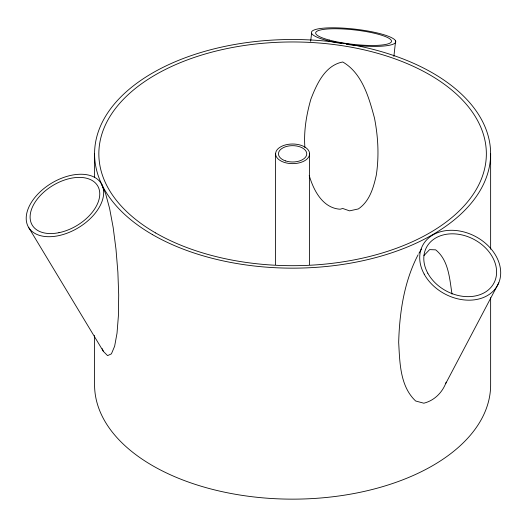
<?xml version="1.0" encoding="UTF-8"?>
<svg xmlns="http://www.w3.org/2000/svg" width="527" height="527" viewBox="0 0 527 527"><rect width="100%" height="100%" fill="white"/><g stroke="black" fill="none" stroke-linecap="round" stroke-linejoin="round"><path stroke-width="0.79" d="M310.666 41.376L311.576 33.28M393.873 56.429L395.612 40.928M418.109 254.745C404.11 281.596 399.512 312.419 398.675 342.412C399.828 362.504 399.914 386.192 415.651 401.001L423.846 403.208C434.505 400.494 442.515 392.384 446.198 382.174M445.658 383.676L498.759 282.847M418.932 253.329L421.389 249.073M423.958 255.542L429.604 249.62L435.671 249.844C448.721 260.259 449.603 278.823 452.014 294.119M341.443 43.484L335.804 42.535A42.437 8.063 6.4 0 1 326.45 27.964A42.437 8.063 6.4 0 1 394.328 39.4A42.437 8.063 6.4 0 1 346.305 44.301M28.557 227.321L103.384 351.397L107.58 355.626L111.421 353.848L114.642 346.186L117.027 333.163L118.41 315.666L118.7 294.889L117.877 272.248L115.993 249.278L113.18 227.559L109.629 208.56L105.584 193.58L101.316 183.64A42.437 25.994 -31.1 0 0 35.223 197.065A42.437 25.994 -31.1 0 0 58.266 235.74A42.437 25.994 -31.1 0 0 101.316 183.64M102.205 348.643L103.384 351.397M309.211 175.498C313.591 190.379 322.682 208.079 340.119 209.226L342.748 208.481L349.559 210.859L358.347 208.936C369.598 201.354 373.478 187.744 376.278 175.208C379.203 156.196 378.149 136.862 374.473 118.035C368.979 97.66 362.207 73.187 342.748 61.988C325.04 65.322 316.674 84.142 310.844 99.28C306.385 114.932 303.657 131.243 304.896 147.547M490.637 153.825L490.637 249.185M490.637 297.683L490.637 384.815A198.033 114.333 0 0 1 292.604 499.148A198.033 114.333 0 0 1 94.57 384.815L94.57 335.495M309.599 153.825A16.996 9.815 0 0 1 284.106 162.329A16.996 9.815 0 0 1 284.106 145.327A16.996 9.815 0 0 1 309.599 153.825L309.599 264.659M275.601 153.825L275.601 264.659M94.57 153.825L94.57 177.665M58.945 232.69A38.155 23.372 -31.1 0 0 97.647 185.84A38.155 23.372 -31.1 0 0 38.221 197.915A38.155 23.372 -31.1 0 0 58.945 232.69M155.597 232.927A193.752 111.862 0 0 0 479.754 182.777A193.752 111.862 0 0 0 242.453 45.777A193.752 111.862 0 0 0 155.597 232.927M329.243 40.065A38.155 7.246 6.4 0 0 390.948 42.397A38.155 7.246 6.4 0 0 340.587 28.853A38.155 7.246 6.4 0 0 329.243 40.065M152.573 234.673A198.033 114.333 0 0 0 483.885 183.416A198.033 114.333 0 0 0 241.346 43.392A198.033 114.333 0 0 0 152.573 234.673M285.529 160.9A14.143 8.168 0 0 0 306.747 153.825A14.143 8.168 0 0 0 285.529 146.756A14.143 8.168 0 0 0 285.529 160.9M424.182 274.112A42.437 32.562 27.8 0 0 494.24 290.061A42.437 32.562 27.8 0 0 462.192 231.524A42.437 32.562 27.8 0 0 424.182 274.112M427.812 273.217A38.155 29.275 27.8 0 0 490.802 287.558A38.155 29.275 27.8 0 0 461.988 234.93A38.155 29.275 27.8 0 0 427.812 273.217"/></g></svg>
